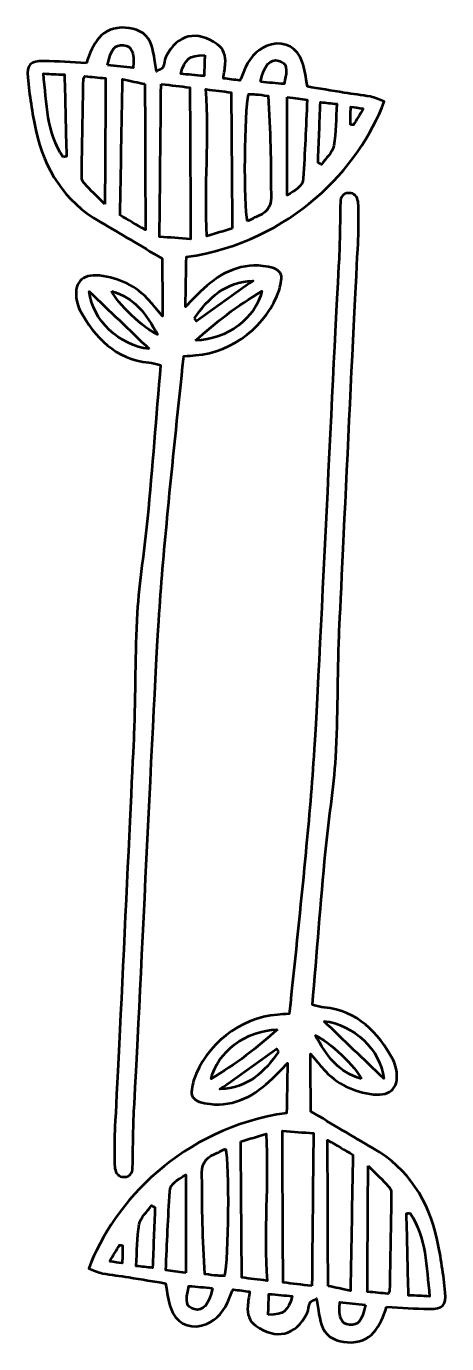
# Model space of a CAD drawing. Header units: centimetres. Extents: x -6.4 to 6.4, y -20.1 to 20.1.
import ezdxf

# ---------------------------------------------------------------- set-up
doc = ezdxf.new("R2010")
doc.units = ezdxf.units.CM
doc.header["$MEASUREMENT"] = 0
doc.layers.add('Layer 1', color=7, linetype='Continuous')

msp = doc.modelspace()

# ---------------------------------------------------------------- linework, layer by layer
at = {"layer": 'Layer 1', "lineweight": 53}
for points, knots in [([(-4.58933, 19.0187), (-4.39421, 19.61182), (-4.134, 20.14685), (-3.39511, 20.10607), (-3.39511, 20.10607), (-3.08699, 20.08906), (-2.7709, 19.96704), (-2.64023, 19.67099), (-2.64023, 19.67099), (-2.52357, 19.40672), (-2.509, 19.09733), (-2.44166, 18.77024), (-2.44166, 18.77024), (-2.36383, 18.81804), (-2.2791, 18.84048), (-2.25355, 18.89216), (-2.25355, 18.89216), (-2.20515, 18.99009), (-2.20762, 19.11314), (-2.15943, 19.21125), (-2.15943, 19.21125), (-1.81276, 19.91715), (-1.20249, 20.03336), (-0.58297, 19.59464), (-0.58297, 19.59464), (-0.38725, 19.45607), (-0.32915, 19.23227), (-0.34294, 18.99813), (-0.34294, 18.99813), (-0.35116, 18.85886), (-0.37875, 18.72071), (-0.40108, 18.55649), (-0.40108, 18.55649), (-0.22575, 18.53314), (-0.07159, 18.51264), (0.10646, 18.48893), (0.10646, 18.48893), (0.16611, 18.63389), (0.21342, 18.76456), (0.27262, 18.88962), (0.27262, 18.88962), (0.43691, 19.23686), (0.68911, 19.49788), (1.06704, 19.59651), (1.06704, 19.59651), (1.47368, 19.70263), (1.87634, 19.47745), (2.01231, 19.0658), (2.01231, 19.0658), (2.08649, 18.84122), (2.11302, 18.6009), (2.17444, 18.30274), (2.17444, 18.30274), (2.51907, 18.24471), (2.90483, 18.17708), (3.29158, 18.11559), (3.29158, 18.11559), (3.55888, 18.07308), (3.82953, 18.0493), (4.09479, 17.99713), (4.09479, 17.99713), (4.23964, 17.96862), (4.3763, 17.89845), (4.51699, 17.84695), (4.51699, 17.84695), (3.76159, 15.82338), (1.69272, 13.56828), (-1.53269, 13.09196), (-1.53269, 13.09196), (-1.54048, 12.62146), (-1.54846, 12.14073), (-1.55802, 11.56408), (-1.55802, 11.56408), (-1.36173, 11.76876), (-1.23847, 11.90723), (-1.10487, 12.03486), (-1.10487, 12.03486), (-0.56773, 12.54798), (0.03559, 12.9046), (0.81702, 12.8163), (0.81702, 12.8163), (0.92691, 12.80388), (1.03941, 12.78452), (1.14214, 12.74568), (1.14214, 12.74568), (1.30527, 12.68401), (1.40726, 12.56978), (1.37004, 12.37769), (1.37004, 12.37769), (1.35194, 12.28417), (1.33952, 12.18839), (1.3101, 12.09833), (1.3101, 12.09833), (0.95464, 11.01156), (-0.11025, 10.17495), (-1.24994, 10.08453), (-1.24994, 10.08453), (-1.35993, 10.07582), (-1.47021, 10.07113), (-1.61002, 10.06284), (-1.61002, 10.06284), (-1.62381, 9.94635), (-1.6376, 9.84235), (-1.64826, 9.73803), (-1.64826, 9.73803), (-1.79914, 8.26589), (-1.95634, 6.79439), (-2.0978, 5.32133), (-2.0978, 5.32133), (-2.19824, 4.27559), (-2.29187, 3.22879), (-2.3627, 2.18069), (-2.3627, 2.18069), (-2.50988, 0.00426), (-2.99474, -10.62853), (-3.12319, -12.80616), (-3.12319, -12.80616), (-3.1616, -13.45739), (-3.16026, -14.11098), (-3.17822, -14.76348), (-3.17822, -14.76348), (-3.1827, -14.92695), (-3.24761, -15.04182), (-3.43049, -15.04566), (-3.43049, -15.04566), (-3.60554, -15.0493), (-3.69225, -14.94805), (-3.71606, -14.78644), (-3.71606, -14.78644), (-3.7276, -14.70809), (-3.7276, -14.62762), (-3.72792, -14.54811), (-3.72792, -14.54811), (-3.72898, -14.24567), (-3.74369, -13.94225), (-3.7251, -13.64097), (-3.7251, -13.64097), (-3.64967, -12.41775), (-3.19297, -2.74067), (-3.13832, -1.51664), (-3.13832, -1.51664), (-3.08301, -0.27687), (-3.10957, 0.96703), (-3.037, 2.20542), (-3.037, 2.20542), (-2.98031, 3.17312), (-2.8101, 4.13356), (-2.72021, 5.10003), (-2.72021, 5.10003), (-2.57585, 6.65165), (-2.45622, 8.20557), (-2.32393, 9.78531), (-2.32393, 9.78531), (-2.47415, 9.8184), (-2.57592, 9.8512), (-2.67996, 9.86207), (-2.67996, 9.86207), (-3.71035, 9.96949), (-4.32288, 10.62605), (-4.7926, 11.46813), (-4.7926, 11.46813), (-4.83818, 11.54983), (-4.86048, 11.64713), (-4.88069, 11.74001), (-4.88069, 11.74001), (-4.99866, 12.28202), (-4.7346, 12.58848), (-4.18875, 12.52106), (-4.18875, 12.52106), (-3.58494, 12.44645), (-3.05376, 12.2133), (-2.65071, 11.73691), (-2.65071, 11.73691), (-2.54911, 11.61682), (-2.44702, 11.49716), (-2.25976, 11.27692), (-2.25976, 11.27692), (-2.26484, 11.95849), (-2.26911, 12.52844), (-2.27292, 13.043), (-2.27292, 13.043), (-2.94683, 13.44276), (-3.55654, 13.81251), (-4.1739, 14.16889), (-4.1739, 14.16889), (-5.26705, 14.7999), (-5.87884, 15.76965), (-6.13785, 16.97576), (-6.13785, 16.97576), (-6.2513, 17.50401), (-6.32786, 18.04232), (-6.38448, 18.57991), (-6.38448, 18.57991), (-6.42624, 18.97647), (-6.29794, 19.09402), (-5.88963, 19.08555), (-5.88963, 19.08555), (-5.46186, 19.07666), (-5.03457, 19.04265), (-4.58933, 19.0187)], [0, 0, 0, 0, 0.01960784, 0.01960784, 0.01960784, 0.01960784, 0.03921569, 0.03921569, 0.03921569, 0.03921569, 0.05882353, 0.05882353, 0.05882353, 0.05882353, 0.07843137, 0.07843137, 0.07843137, 0.07843137, 0.09803922, 0.09803922, 0.09803922, 0.09803922, 0.11764706, 0.11764706, 0.11764706, 0.11764706, 0.1372549, 0.1372549, 0.1372549, 0.1372549, 0.15686275, 0.15686275, 0.15686275, 0.15686275, 0.17647059, 0.17647059, 0.17647059, 0.17647059, 0.19607843, 0.19607843, 0.19607843, 0.19607843, 0.21568627, 0.21568627, 0.21568627, 0.21568627, 0.23529412, 0.23529412, 0.23529412, 0.23529412, 0.25490196, 0.25490196, 0.25490196, 0.25490196, 0.2745098, 0.2745098, 0.2745098, 0.2745098, 0.29411765, 0.29411765, 0.29411765, 0.29411765, 0.31372549, 0.31372549, 0.31372549, 0.31372549, 0.33333333, 0.33333333, 0.33333333, 0.33333333, 0.35294118, 0.35294118, 0.35294118, 0.35294118, 0.37254902, 0.37254902, 0.37254902, 0.37254902, 0.39215686, 0.39215686, 0.39215686, 0.39215686, 0.41176471, 0.41176471, 0.41176471, 0.41176471, 0.43137255, 0.43137255, 0.43137255, 0.43137255, 0.45098039, 0.45098039, 0.45098039, 0.45098039, 0.47058824, 0.47058824, 0.47058824, 0.47058824, 0.49019608, 0.49019608, 0.49019608, 0.49019608, 0.50980392, 0.50980392, 0.50980392, 0.50980392, 0.52941176, 0.52941176, 0.52941176, 0.52941176, 0.54901961, 0.54901961, 0.54901961, 0.54901961, 0.56862745, 0.56862745, 0.56862745, 0.56862745, 0.58823529, 0.58823529, 0.58823529, 0.58823529, 0.60784314, 0.60784314, 0.60784314, 0.60784314, 0.62745098, 0.62745098, 0.62745098, 0.62745098, 0.64705882, 0.64705882, 0.64705882, 0.64705882, 0.66666667, 0.66666667, 0.66666667, 0.66666667, 0.68627451, 0.68627451, 0.68627451, 0.68627451, 0.70588235, 0.70588235, 0.70588235, 0.70588235, 0.7254902, 0.7254902, 0.7254902, 0.7254902, 0.74509804, 0.74509804, 0.74509804, 0.74509804, 0.76470588, 0.76470588, 0.76470588, 0.76470588, 0.78431373, 0.78431373, 0.78431373, 0.78431373, 0.80392157, 0.80392157, 0.80392157, 0.80392157, 0.82352941, 0.82352941, 0.82352941, 0.82352941, 0.84313725, 0.84313725, 0.84313725, 0.84313725, 0.8627451, 0.8627451, 0.8627451, 0.8627451, 0.88235294, 0.88235294, 0.88235294, 0.88235294, 0.90196078, 0.90196078, 0.90196078, 0.90196078, 0.92156863, 0.92156863, 0.92156863, 0.92156863, 0.94117647, 0.94117647, 0.94117647, 0.94117647, 0.96078431, 0.96078431, 0.96078431, 0.96078431, 1, 1, 1, 1]), ([(-3.94174, 18.95647), (-3.67793, 18.93153), (-3.41857, 18.90705), (-3.15783, 18.88239), (-3.15783, 18.88239), (-3.12629, 19.3864), (-3.1948, 19.53358), (-3.45113, 19.56727), (-3.45113, 19.56727), (-3.71455, 19.60188), (-3.84606, 19.44701), (-3.94174, 18.95647)], [0, 0, 0, 0, 0.25, 0.25, 0.25, 0.25, 0.5, 0.5, 0.5, 0.5, 1, 1, 1, 1]), ([(-0.96937, 19.26476), (-1.46093, 19.24832), (-1.57089, 19.16217), (-1.70724, 18.69242), (-1.70724, 18.69242), (-1.476, 18.67171), (-1.25477, 18.65192), (-0.99163, 18.62839), (-0.99163, 18.62839), (-0.98292, 18.87695), (-0.97622, 19.06911), (-0.96937, 19.26476)], [0, 0, 0, 0, 0.25, 0.25, 0.25, 0.25, 0.5, 0.5, 0.5, 0.5, 1, 1, 1, 1]), ([(0.72908, 18.44741), (0.97627, 18.42621), (1.21856, 18.40543), (1.45389, 18.38522), (1.45389, 18.38522), (1.57719, 18.88147), (1.53987, 19.02579), (1.29204, 19.09486), (1.29204, 19.09486), (1.03088, 19.16764), (0.82849, 18.94733), (0.72908, 18.44741)], [0, 0, 0, 0, 0.25, 0.25, 0.25, 0.25, 0.5, 0.5, 0.5, 0.5, 1, 1, 1, 1]), ([(-5.30416, 16.14762), (-5.2691, 16.15471), (-5.234, 16.16183), (-5.1989, 16.16893), (-5.1989, 16.16893), (-5.21883, 16.99054), (-5.23872, 17.81213), (-5.2595, 18.66906), (-5.2595, 18.66906), (-5.5008, 18.68046), (-5.67938, 18.68892), (-5.90547, 18.69961), (-5.90547, 18.69961), (-5.80363, 17.78214), (-5.81312, 16.90263), (-5.30416, 16.14762)], [0, 0, 0, 0, 0.2, 0.2, 0.2, 0.2, 0.4, 0.4, 0.4, 0.4, 0.6, 0.6, 0.6, 0.6, 1, 1, 1, 1]), ([(-4.02485, 14.70857), (-4.01663, 16.06549), (-4.00912, 17.29542), (-4.00143, 18.55988), (-4.00143, 18.55988), (-4.22784, 18.58147), (-4.44134, 18.60186), (-4.63438, 18.62024), (-4.63438, 18.62024), (-4.66666, 18.56238), (-4.68095, 18.54862), (-4.68123, 18.53458), (-4.68123, 18.53458), (-4.70099, 17.53446), (-4.72155, 16.53437), (-4.73404, 15.53417), (-4.73404, 15.53417), (-4.73489, 15.46478), (-4.68994, 15.38061), (-4.64045, 15.32734), (-4.64045, 15.32734), (-4.46928, 15.14312), (-4.28672, 14.96952), (-4.02485, 14.70857)], [0, 0, 0, 0, 0.14285714, 0.14285714, 0.14285714, 0.14285714, 0.28571429, 0.28571429, 0.28571429, 0.28571429, 0.42857143, 0.42857143, 0.42857143, 0.42857143, 0.57142857, 0.57142857, 0.57142857, 0.57142857, 0.71428571, 0.71428571, 0.71428571, 0.71428571, 1, 1, 1, 1]), ([(-2.80107, 18.38529), (-3.02716, 18.43203), (-3.21646, 18.47115), (-3.4851, 18.52665), (-3.4851, 18.52665), (-3.51025, 17.09207), (-3.5341, 15.73346), (-3.55806, 14.36761), (-3.55806, 14.36761), (-3.29887, 14.21764), (-3.07493, 14.08803), (-2.78396, 13.91965), (-2.78396, 13.91965), (-2.78981, 15.44834), (-2.79531, 16.88775), (-2.80107, 18.38529)], [0, 0, 0, 0, 0.2, 0.2, 0.2, 0.2, 0.4, 0.4, 0.4, 0.4, 0.6, 0.6, 0.6, 0.6, 1, 1, 1, 1]), ([(-2.30594, 18.38239), (-2.32175, 16.80019), (-2.33684, 15.28374), (-2.35254, 13.7114), (-2.35254, 13.7114), (-2.03391, 13.68636), (-1.7476, 13.66385), (-1.40163, 13.63665), (-1.40163, 13.63665), (-1.40964, 15.22733), (-1.41729, 16.74222), (-1.42502, 18.2754), (-1.42502, 18.2754), (-1.72548, 18.31191), (-1.97331, 18.342), (-2.30594, 18.38239)], [0, 0, 0, 0, 0.2, 0.2, 0.2, 0.2, 0.4, 0.4, 0.4, 0.4, 0.6, 0.6, 0.6, 0.6, 1, 1, 1, 1]), ([(-0.13029, 13.96332), (-0.14144, 15.37754), (-0.15209, 16.73595), (-0.16303, 18.12628), (-0.16303, 18.12628), (-0.42401, 18.15898), (-0.65092, 18.18734), (-0.9336, 18.22273), (-0.9336, 18.22273), (-0.82512, 16.7092), (-0.9887, 15.24588), (-0.91046, 13.72619), (-0.91046, 13.72619), (-0.62404, 13.81325), (-0.40292, 13.88046), (-0.13029, 13.96332)], [0, 0, 0, 0, 0.2, 0.2, 0.2, 0.2, 0.4, 0.4, 0.4, 0.4, 0.6, 0.6, 0.6, 0.6, 1, 1, 1, 1]), ([(0.33975, 14.18868), (0.45507, 14.24498), (0.56193, 14.30675), (0.6757, 14.35085), (0.6757, 14.35085), (0.99041, 14.47277), (1.07766, 14.70225), (1.06012, 15.02614), (1.06012, 15.02614), (1.0343, 15.50218), (1.05458, 15.98051), (1.04083, 16.45743), (1.04083, 16.45743), (1.02587, 16.97675), (0.99447, 17.49558), (0.96981, 18.02348), (0.96981, 18.02348), (0.81205, 18.04122), (0.70308, 18.05618), (0.59364, 18.06482), (0.59364, 18.06482), (0.51744, 18.07089), (0.44057, 18.06832), (0.36935, 18.06952), (0.36935, 18.06952), (0.2409, 17.54762), (0.21734, 14.66316), (0.33975, 14.18868)], [0, 0, 0, 0, 0.125, 0.125, 0.125, 0.125, 0.25, 0.25, 0.25, 0.25, 0.375, 0.375, 0.375, 0.375, 0.5, 0.5, 0.5, 0.5, 0.625, 0.625, 0.625, 0.625, 0.75, 0.75, 0.75, 0.75, 1, 1, 1, 1]), ([(1.55197, 17.98513), (1.55073, 16.9553), (1.54953, 15.99649), (1.5483, 14.98342), (1.5483, 14.98342), (1.81373, 15.13342), (2.02363, 15.25191), (2.04007, 15.49473), (2.04007, 15.49473), (2.09362, 16.28383), (2.12213, 17.07465), (2.16213, 17.90293), (2.16213, 17.90293), (1.96186, 17.92992), (1.79372, 17.95257), (1.55197, 17.98513)], [0, 0, 0, 0, 0.2, 0.2, 0.2, 0.2, 0.4, 0.4, 0.4, 0.4, 0.6, 0.6, 0.6, 0.6, 1, 1, 1, 1]), ([(2.49353, 15.97264), (2.52877, 15.95602), (2.56401, 15.93941), (2.59922, 15.92279), (2.59922, 15.92279), (2.72964, 16.1116), (2.93542, 16.28608), (2.97454, 16.49221), (2.97454, 16.49221), (3.05233, 16.90235), (3.03843, 17.32992), (3.06372, 17.77325), (3.06372, 17.77325), (2.88204, 17.79382), (2.74661, 17.80913), (2.56504, 17.82966), (2.56504, 17.82966), (2.54045, 17.19085), (2.51699, 16.58175), (2.49353, 15.97264)], [0, 0, 0, 0, 0.16666667, 0.16666667, 0.16666667, 0.16666667, 0.33333333, 0.33333333, 0.33333333, 0.33333333, 0.5, 0.5, 0.5, 0.5, 0.66666667, 0.66666667, 0.66666667, 0.66666667, 1, 1, 1, 1]), ([(3.88171, 17.63514), (3.71869, 17.655), (3.62005, 17.66703), (3.49376, 17.68241), (3.49376, 17.68241), (3.48963, 17.48327), (3.48618, 17.31531), (3.48268, 17.14732), (3.48268, 17.14732), (3.51426, 17.14164), (3.54583, 17.13592), (3.5774, 17.13021), (3.5774, 17.13021), (3.66934, 17.28279), (3.76131, 17.43536), (3.88171, 17.63514)], [0, 0, 0, 0, 0.2, 0.2, 0.2, 0.2, 0.4, 0.4, 0.4, 0.4, 0.6, 0.6, 0.6, 0.6, 1, 1, 1, 1]), ([(4.58933, -19.0187), (4.39421, -19.61182), (4.134, -20.14685), (3.39511, -20.10607), (3.39511, -20.10607), (3.08699, -20.08906), (2.7709, -19.96704), (2.64023, -19.67099), (2.64023, -19.67099), (2.52357, -19.40672), (2.509, -19.09733), (2.44166, -18.77024), (2.44166, -18.77024), (2.36383, -18.81804), (2.2791, -18.84048), (2.25355, -18.89216), (2.25355, -18.89216), (2.20515, -18.99009), (2.20762, -19.11314), (2.15943, -19.21125), (2.15943, -19.21125), (1.81276, -19.91715), (1.20249, -20.03336), (0.58297, -19.59464), (0.58297, -19.59464), (0.38725, -19.45607), (0.32915, -19.23227), (0.34294, -18.99813), (0.34294, -18.99813), (0.35116, -18.85886), (0.37875, -18.72071), (0.40108, -18.55649), (0.40108, -18.55649), (0.22575, -18.53314), (0.07159, -18.51264), (-0.10646, -18.48893), (-0.10646, -18.48893), (-0.16611, -18.63389), (-0.21342, -18.76456), (-0.27262, -18.88962), (-0.27262, -18.88962), (-0.43691, -19.23686), (-0.68911, -19.49788), (-1.06704, -19.59651), (-1.06704, -19.59651), (-1.47368, -19.70263), (-1.87634, -19.47745), (-2.01231, -19.0658), (-2.01231, -19.0658), (-2.08649, -18.84122), (-2.11302, -18.6009), (-2.17444, -18.30274), (-2.17444, -18.30274), (-2.51907, -18.24471), (-2.90483, -18.17708), (-3.29158, -18.11559), (-3.29158, -18.11559), (-3.55888, -18.07308), (-3.82953, -18.0493), (-4.09479, -17.99713), (-4.09479, -17.99713), (-4.23964, -17.96862), (-4.3763, -17.89845), (-4.51699, -17.84695), (-4.51699, -17.84695), (-3.76159, -15.82338), (-1.69272, -13.56828), (1.53269, -13.09196), (1.53269, -13.09196), (1.54048, -12.62146), (1.54846, -12.14073), (1.55802, -11.56408), (1.55802, -11.56408), (1.36173, -11.76876), (1.23847, -11.90723), (1.10487, -12.03486), (1.10487, -12.03486), (0.56773, -12.54798), (-0.03559, -12.9046), (-0.81702, -12.8163), (-0.81702, -12.8163), (-0.92691, -12.80388), (-1.03941, -12.78452), (-1.14214, -12.74568), (-1.14214, -12.74568), (-1.30527, -12.68401), (-1.40726, -12.56978), (-1.37004, -12.37769), (-1.37004, -12.37769), (-1.35194, -12.28417), (-1.33952, -12.18839), (-1.3101, -12.09833), (-1.3101, -12.09833), (-0.95464, -11.01156), (0.11025, -10.17495), (1.24994, -10.08453), (1.24994, -10.08453), (1.35993, -10.07582), (1.47021, -10.07113), (1.61002, -10.06284), (1.61002, -10.06284), (1.62381, -9.94635), (1.6376, -9.84235), (1.64826, -9.73803), (1.64826, -9.73803), (1.79914, -8.26589), (1.95634, -6.79439), (2.0978, -5.32133), (2.0978, -5.32133), (2.19824, -4.27559), (2.29187, -3.22879), (2.3627, -2.18069), (2.3627, -2.18069), (2.50988, -0.00426), (2.99474, 10.62853), (3.12319, 12.80616), (3.12319, 12.80616), (3.1616, 13.45739), (3.16026, 14.11098), (3.17822, 14.76348), (3.17822, 14.76348), (3.1827, 14.92695), (3.24761, 15.04182), (3.43049, 15.04566), (3.43049, 15.04566), (3.60554, 15.0493), (3.69225, 14.94805), (3.71606, 14.78644), (3.71606, 14.78644), (3.7276, 14.70809), (3.7276, 14.62762), (3.72792, 14.54811), (3.72792, 14.54811), (3.72898, 14.24567), (3.74369, 13.94225), (3.7251, 13.64097), (3.7251, 13.64097), (3.64967, 12.41775), (3.19297, 2.74067), (3.13832, 1.51664), (3.13832, 1.51664), (3.08301, 0.27687), (3.10957, -0.96703), (3.037, -2.20542), (3.037, -2.20542), (2.98031, -3.17312), (2.8101, -4.13356), (2.72021, -5.10003), (2.72021, -5.10003), (2.57585, -6.65165), (2.45622, -8.20557), (2.32393, -9.78531), (2.32393, -9.78531), (2.47415, -9.8184), (2.57592, -9.8512), (2.67996, -9.86207), (2.67996, -9.86207), (3.71035, -9.96949), (4.32288, -10.62605), (4.7926, -11.46813), (4.7926, -11.46813), (4.83818, -11.54983), (4.86048, -11.64713), (4.88069, -11.74001), (4.88069, -11.74001), (4.99866, -12.28202), (4.7346, -12.58848), (4.18875, -12.52106), (4.18875, -12.52106), (3.58494, -12.44645), (3.05376, -12.2133), (2.65071, -11.73691), (2.65071, -11.73691), (2.54911, -11.61682), (2.44702, -11.49716), (2.25976, -11.27692), (2.25976, -11.27692), (2.26484, -11.95849), (2.26911, -12.52844), (2.27292, -13.043), (2.27292, -13.043), (2.94683, -13.44276), (3.55654, -13.81251), (4.1739, -14.16889), (4.1739, -14.16889), (5.26705, -14.7999), (5.87884, -15.76965), (6.13785, -16.97576), (6.13785, -16.97576), (6.2513, -17.50401), (6.32786, -18.04232), (6.38448, -18.57991), (6.38448, -18.57991), (6.42624, -18.97647), (6.29794, -19.09402), (5.88963, -19.08555), (5.88963, -19.08555), (5.46186, -19.07666), (5.03457, -19.04265), (4.58933, -19.0187)], [0, 0, 0, 0, 0.01960784, 0.01960784, 0.01960784, 0.01960784, 0.03921569, 0.03921569, 0.03921569, 0.03921569, 0.05882353, 0.05882353, 0.05882353, 0.05882353, 0.07843137, 0.07843137, 0.07843137, 0.07843137, 0.09803922, 0.09803922, 0.09803922, 0.09803922, 0.11764706, 0.11764706, 0.11764706, 0.11764706, 0.1372549, 0.1372549, 0.1372549, 0.1372549, 0.15686275, 0.15686275, 0.15686275, 0.15686275, 0.17647059, 0.17647059, 0.17647059, 0.17647059, 0.19607843, 0.19607843, 0.19607843, 0.19607843, 0.21568627, 0.21568627, 0.21568627, 0.21568627, 0.23529412, 0.23529412, 0.23529412, 0.23529412, 0.25490196, 0.25490196, 0.25490196, 0.25490196, 0.2745098, 0.2745098, 0.2745098, 0.2745098, 0.29411765, 0.29411765, 0.29411765, 0.29411765, 0.31372549, 0.31372549, 0.31372549, 0.31372549, 0.33333333, 0.33333333, 0.33333333, 0.33333333, 0.35294118, 0.35294118, 0.35294118, 0.35294118, 0.37254902, 0.37254902, 0.37254902, 0.37254902, 0.39215686, 0.39215686, 0.39215686, 0.39215686, 0.41176471, 0.41176471, 0.41176471, 0.41176471, 0.43137255, 0.43137255, 0.43137255, 0.43137255, 0.45098039, 0.45098039, 0.45098039, 0.45098039, 0.47058824, 0.47058824, 0.47058824, 0.47058824, 0.49019608, 0.49019608, 0.49019608, 0.49019608, 0.50980392, 0.50980392, 0.50980392, 0.50980392, 0.52941176, 0.52941176, 0.52941176, 0.52941176, 0.54901961, 0.54901961, 0.54901961, 0.54901961, 0.56862745, 0.56862745, 0.56862745, 0.56862745, 0.58823529, 0.58823529, 0.58823529, 0.58823529, 0.60784314, 0.60784314, 0.60784314, 0.60784314, 0.62745098, 0.62745098, 0.62745098, 0.62745098, 0.64705882, 0.64705882, 0.64705882, 0.64705882, 0.66666667, 0.66666667, 0.66666667, 0.66666667, 0.68627451, 0.68627451, 0.68627451, 0.68627451, 0.70588235, 0.70588235, 0.70588235, 0.70588235, 0.7254902, 0.7254902, 0.7254902, 0.7254902, 0.74509804, 0.74509804, 0.74509804, 0.74509804, 0.76470588, 0.76470588, 0.76470588, 0.76470588, 0.78431373, 0.78431373, 0.78431373, 0.78431373, 0.80392157, 0.80392157, 0.80392157, 0.80392157, 0.82352941, 0.82352941, 0.82352941, 0.82352941, 0.84313725, 0.84313725, 0.84313725, 0.84313725, 0.8627451, 0.8627451, 0.8627451, 0.8627451, 0.88235294, 0.88235294, 0.88235294, 0.88235294, 0.90196078, 0.90196078, 0.90196078, 0.90196078, 0.92156863, 0.92156863, 0.92156863, 0.92156863, 0.94117647, 0.94117647, 0.94117647, 0.94117647, 0.96078431, 0.96078431, 0.96078431, 0.96078431, 1, 1, 1, 1]), ([(-1.28169, 11.2166), (-1.28169, 11.2166), (-1.22076, 11.13189), (-1.22076, 11.13189), (-1.22076, 11.13189), (-0.64563, 11.54348), (-0.07046, 11.95507), (0.50464, 12.36669), (0.50464, 12.36669), (-0.33659, 12.32509), (-0.86241, 11.84493), (-1.28169, 11.2166)], [0, 0, 0, 0, 0.25, 0.25, 0.25, 0.25, 0.5, 0.5, 0.5, 0.5, 1, 1, 1, 1]), ([(-2.66906, 10.2781), (-3.2946, 10.87832), (-3.86832, 11.42883), (-4.50262, 12.03751), (-4.50262, 12.03751), (-4.39675, 11.14533), (-3.58709, 10.38732), (-2.66906, 10.2781)], [0, 0, 0, 0, 0.33333333, 0.33333333, 0.33333333, 0.33333333, 1, 1, 1, 1]), ([(-3.81304, 12.04788), (-3.68139, 11.71242), (-2.80145, 10.86936), (-2.41696, 10.72451), (-2.41696, 10.72451), (-2.7521, 11.33181), (-3.11842, 11.85202), (-3.81304, 12.04788)], [0, 0, 0, 0, 0.33333333, 0.33333333, 0.33333333, 0.33333333, 1, 1, 1, 1]), ([(-1.25085, 10.53715), (-0.27906, 10.56935), (0.5868, 11.22612), (0.7766, 12.04584), (0.7766, 12.04584), (0.02828, 11.60585), (-0.62996, 11.09799), (-1.25085, 10.53715)], [0, 0, 0, 0, 0.33333333, 0.33333333, 0.33333333, 0.33333333, 1, 1, 1, 1]), ([(2.66906, -10.2781), (3.2946, -10.87832), (3.86832, -11.42883), (4.50262, -12.03751), (4.50262, -12.03751), (4.39675, -11.14533), (3.58709, -10.38732), (2.66906, -10.2781)], [0, 0, 0, 0, 0.33333333, 0.33333333, 0.33333333, 0.33333333, 1, 1, 1, 1]), ([(1.25085, -10.53715), (0.27906, -10.56935), (-0.5868, -11.22612), (-0.7766, -12.04584), (-0.7766, -12.04584), (-0.02828, -11.60585), (0.62996, -11.09799), (1.25085, -10.53715)], [0, 0, 0, 0, 0.33333333, 0.33333333, 0.33333333, 0.33333333, 1, 1, 1, 1]), ([(3.81304, -12.04788), (3.68139, -11.71242), (2.80145, -10.86936), (2.41696, -10.72451), (2.41696, -10.72451), (2.7521, -11.33181), (3.11842, -11.85202), (3.81304, -12.04788)], [0, 0, 0, 0, 0.33333333, 0.33333333, 0.33333333, 0.33333333, 1, 1, 1, 1]), ([(1.28169, -11.2166), (1.28169, -11.2166), (1.22076, -11.13189), (1.22076, -11.13189), (1.22076, -11.13189), (0.64563, -11.54348), (0.07046, -11.95507), (-0.50464, -12.36669), (-0.50464, -12.36669), (0.33659, -12.32509), (0.86241, -11.84493), (1.28169, -11.2166)], [0, 0, 0, 0, 0.25, 0.25, 0.25, 0.25, 0.5, 0.5, 0.5, 0.5, 1, 1, 1, 1]), ([(2.30594, -18.38239), (2.32175, -16.80019), (2.33684, -15.28374), (2.35254, -13.7114), (2.35254, -13.7114), (2.03391, -13.68636), (1.7476, -13.66385), (1.40163, -13.63665), (1.40163, -13.63665), (1.40964, -15.22733), (1.41729, -16.74222), (1.42502, -18.2754), (1.42502, -18.2754), (1.72548, -18.31191), (1.97331, -18.342), (2.30594, -18.38239)], [0, 0, 0, 0, 0.2, 0.2, 0.2, 0.2, 0.4, 0.4, 0.4, 0.4, 0.6, 0.6, 0.6, 0.6, 1, 1, 1, 1]), ([(0.13029, -13.96332), (0.14144, -15.37754), (0.15209, -16.73595), (0.16303, -18.12628), (0.16303, -18.12628), (0.42401, -18.15898), (0.65092, -18.18734), (0.9336, -18.22273), (0.9336, -18.22273), (0.82512, -16.7092), (0.9887, -15.24588), (0.91046, -13.72619), (0.91046, -13.72619), (0.62404, -13.81325), (0.40292, -13.88046), (0.13029, -13.96332)], [0, 0, 0, 0, 0.2, 0.2, 0.2, 0.2, 0.4, 0.4, 0.4, 0.4, 0.6, 0.6, 0.6, 0.6, 1, 1, 1, 1]), ([(2.80107, -18.38529), (3.02716, -18.43203), (3.21646, -18.47115), (3.4851, -18.52665), (3.4851, -18.52665), (3.51025, -17.09207), (3.5341, -15.73346), (3.55806, -14.36761), (3.55806, -14.36761), (3.29887, -14.21764), (3.07493, -14.08803), (2.78396, -13.91965), (2.78396, -13.91965), (2.78981, -15.44834), (2.79531, -16.88775), (2.80107, -18.38529)], [0, 0, 0, 0, 0.2, 0.2, 0.2, 0.2, 0.4, 0.4, 0.4, 0.4, 0.6, 0.6, 0.6, 0.6, 1, 1, 1, 1]), ([(-0.33975, -14.18868), (-0.45507, -14.24498), (-0.56193, -14.30675), (-0.6757, -14.35085), (-0.6757, -14.35085), (-0.99041, -14.47277), (-1.07766, -14.70225), (-1.06012, -15.02614), (-1.06012, -15.02614), (-1.0343, -15.50218), (-1.05458, -15.98051), (-1.04083, -16.45743), (-1.04083, -16.45743), (-1.02587, -16.97675), (-0.99447, -17.49558), (-0.96981, -18.02348), (-0.96981, -18.02348), (-0.81205, -18.04122), (-0.70308, -18.05618), (-0.59364, -18.06482), (-0.59364, -18.06482), (-0.51744, -18.07089), (-0.44057, -18.06832), (-0.36935, -18.06952), (-0.36935, -18.06952), (-0.2409, -17.54762), (-0.21734, -14.66316), (-0.33975, -14.18868)], [0, 0, 0, 0, 0.125, 0.125, 0.125, 0.125, 0.25, 0.25, 0.25, 0.25, 0.375, 0.375, 0.375, 0.375, 0.5, 0.5, 0.5, 0.5, 0.625, 0.625, 0.625, 0.625, 0.75, 0.75, 0.75, 0.75, 1, 1, 1, 1]), ([(4.02485, -14.70857), (4.01663, -16.06549), (4.00912, -17.29542), (4.00143, -18.55988), (4.00143, -18.55988), (4.22784, -18.58147), (4.44134, -18.60186), (4.63438, -18.62024), (4.63438, -18.62024), (4.66666, -18.56238), (4.68095, -18.54862), (4.68123, -18.53458), (4.68123, -18.53458), (4.70099, -17.53446), (4.72155, -16.53437), (4.73404, -15.53417), (4.73404, -15.53417), (4.73489, -15.46478), (4.68994, -15.38061), (4.64045, -15.32734), (4.64045, -15.32734), (4.46928, -15.14312), (4.28672, -14.96952), (4.02485, -14.70857)], [0, 0, 0, 0, 0.14285714, 0.14285714, 0.14285714, 0.14285714, 0.28571429, 0.28571429, 0.28571429, 0.28571429, 0.42857143, 0.42857143, 0.42857143, 0.42857143, 0.57142857, 0.57142857, 0.57142857, 0.57142857, 0.71428571, 0.71428571, 0.71428571, 0.71428571, 1, 1, 1, 1]), ([(-1.55197, -17.98513), (-1.55073, -16.9553), (-1.54953, -15.99649), (-1.5483, -14.98342), (-1.5483, -14.98342), (-1.81373, -15.13342), (-2.02363, -15.25191), (-2.04007, -15.49473), (-2.04007, -15.49473), (-2.09362, -16.28383), (-2.12213, -17.07465), (-2.16213, -17.90293), (-2.16213, -17.90293), (-1.96186, -17.92992), (-1.79372, -17.95257), (-1.55197, -17.98513)], [0, 0, 0, 0, 0.2, 0.2, 0.2, 0.2, 0.4, 0.4, 0.4, 0.4, 0.6, 0.6, 0.6, 0.6, 1, 1, 1, 1]), ([(-2.49353, -15.97264), (-2.52877, -15.95602), (-2.56401, -15.93941), (-2.59922, -15.92279), (-2.59922, -15.92279), (-2.72964, -16.1116), (-2.93542, -16.28608), (-2.97454, -16.49221), (-2.97454, -16.49221), (-3.05233, -16.90235), (-3.03843, -17.32992), (-3.06372, -17.77325), (-3.06372, -17.77325), (-2.88204, -17.79382), (-2.74661, -17.80913), (-2.56504, -17.82966), (-2.56504, -17.82966), (-2.54045, -17.19085), (-2.51699, -16.58175), (-2.49353, -15.97264)], [0, 0, 0, 0, 0.16666667, 0.16666667, 0.16666667, 0.16666667, 0.33333333, 0.33333333, 0.33333333, 0.33333333, 0.5, 0.5, 0.5, 0.5, 0.66666667, 0.66666667, 0.66666667, 0.66666667, 1, 1, 1, 1]), ([(5.30416, -16.14762), (5.2691, -16.15471), (5.234, -16.16183), (5.1989, -16.16893), (5.1989, -16.16893), (5.21883, -16.99054), (5.23872, -17.81213), (5.2595, -18.66906), (5.2595, -18.66906), (5.5008, -18.68046), (5.67938, -18.68892), (5.90547, -18.69961), (5.90547, -18.69961), (5.80363, -17.78214), (5.81312, -16.90263), (5.30416, -16.14762)], [0, 0, 0, 0, 0.2, 0.2, 0.2, 0.2, 0.4, 0.4, 0.4, 0.4, 0.6, 0.6, 0.6, 0.6, 1, 1, 1, 1]), ([(-3.88171, -17.63514), (-3.71869, -17.655), (-3.62005, -17.66703), (-3.49376, -17.68241), (-3.49376, -17.68241), (-3.48963, -17.48327), (-3.48618, -17.31531), (-3.48268, -17.14732), (-3.48268, -17.14732), (-3.51426, -17.14164), (-3.54583, -17.13592), (-3.5774, -17.13021), (-3.5774, -17.13021), (-3.66934, -17.28279), (-3.76131, -17.43536), (-3.88171, -17.63514)], [0, 0, 0, 0, 0.2, 0.2, 0.2, 0.2, 0.4, 0.4, 0.4, 0.4, 0.6, 0.6, 0.6, 0.6, 1, 1, 1, 1]), ([(-0.72908, -18.44741), (-0.97627, -18.42621), (-1.21856, -18.40543), (-1.45389, -18.38522), (-1.45389, -18.38522), (-1.57719, -18.88147), (-1.53987, -19.02579), (-1.29204, -19.09486), (-1.29204, -19.09486), (-1.03088, -19.16764), (-0.82849, -18.94733), (-0.72908, -18.44741)], [0, 0, 0, 0, 0.25, 0.25, 0.25, 0.25, 0.5, 0.5, 0.5, 0.5, 1, 1, 1, 1]), ([(0.96937, -19.26476), (1.46093, -19.24832), (1.57089, -19.16217), (1.70724, -18.69242), (1.70724, -18.69242), (1.476, -18.67171), (1.25477, -18.65192), (0.99163, -18.62839), (0.99163, -18.62839), (0.98292, -18.87695), (0.97622, -19.06911), (0.96937, -19.26476)], [0, 0, 0, 0, 0.25, 0.25, 0.25, 0.25, 0.5, 0.5, 0.5, 0.5, 1, 1, 1, 1]), ([(3.94174, -18.95647), (3.67793, -18.93153), (3.41857, -18.90705), (3.15783, -18.88239), (3.15783, -18.88239), (3.12629, -19.3864), (3.1948, -19.53358), (3.45113, -19.56727), (3.45113, -19.56727), (3.71455, -19.60188), (3.84606, -19.44701), (3.94174, -18.95647)], [0, 0, 0, 0, 0.25, 0.25, 0.25, 0.25, 0.5, 0.5, 0.5, 0.5, 1, 1, 1, 1])]:
    msp.add_open_spline(points, degree=3, knots=knots, dxfattribs=at)

doc.saveas('drawing.dxf')
